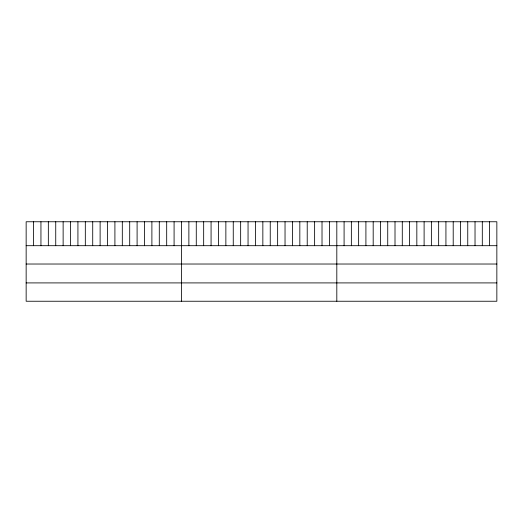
<?xml version="1.0" encoding="UTF-8"?>
<svg xmlns="http://www.w3.org/2000/svg" width="523" height="523" viewBox="0 0 523 523"><rect width="100%" height="100%" fill="white"/><g stroke="black" fill="none" stroke-linecap="round" stroke-linejoin="round"><path stroke-width="0.78" d="M496.85 245.692L496.85 301.241L26.15 301.241L26.15 221.759L496.85 221.759L496.85 245.692L26.15 245.692M26.15 264.023L496.85 264.023M26.15 282.91L496.85 282.91M489.574 221.759L489.574 245.692M482.304 221.759L482.304 245.692M475.028 221.759L475.028 245.692M467.752 221.759L467.752 245.692M460.475 221.759L460.475 245.692M453.206 221.759L453.206 245.692M445.929 221.759L445.929 245.692M438.653 221.759L438.653 245.692M431.377 221.759L431.377 245.692M424.107 221.759L424.107 245.692M416.831 221.759L416.831 245.692M409.555 221.759L409.555 245.692M402.285 221.759L402.285 245.692M395.009 221.759L395.009 245.692M387.733 221.759L387.733 245.692M380.456 221.759L380.456 245.692M373.187 221.759L373.187 245.692M365.91 221.759L365.91 245.692M358.634 221.759L358.634 245.692M351.358 221.759L351.358 245.692M344.088 221.759L344.088 245.692M336.812 221.759L336.812 301.241M329.418 221.759L329.418 245.692M322.018 221.759L322.018 245.692M314.624 221.759L314.624 245.692M307.223 221.759L307.223 245.692M299.829 221.759L299.829 245.692M292.429 221.759L292.429 245.692M285.035 221.759L285.035 245.692M277.641 221.759L277.641 245.692M270.241 221.759L270.241 245.692M262.847 221.759L262.847 245.692M255.446 221.759L255.446 245.692M248.052 221.759L248.052 245.692M240.652 221.759L240.652 245.692M233.258 221.759L233.258 245.692M225.864 221.759L225.864 245.692M218.464 221.759L218.464 245.692M211.07 221.759L211.07 245.692M203.669 221.759L203.669 245.692M196.275 221.759L196.275 245.692M188.875 221.759L188.875 245.692M181.481 221.759L181.481 301.241M174.087 221.759L174.087 245.692M166.687 221.759L166.687 245.692M159.293 221.759L159.293 245.692M151.892 221.759L151.892 245.692M144.498 221.759L144.498 245.692M137.098 221.759L137.098 245.692M129.704 221.759L129.704 245.692M122.31 221.759L122.31 245.692M114.91 221.759L114.91 245.692M107.516 221.759L107.516 245.692M100.115 221.759L100.115 245.692M92.721 221.759L92.721 245.692M85.321 221.759L85.321 245.692M77.927 221.759L77.927 245.692M70.533 221.759L70.533 245.692M63.133 221.759L63.133 245.692M55.739 221.759L55.739 245.692M48.338 221.759L48.338 245.692M40.944 221.759L40.944 245.692M33.544 221.759L33.544 245.692"/></g></svg>
